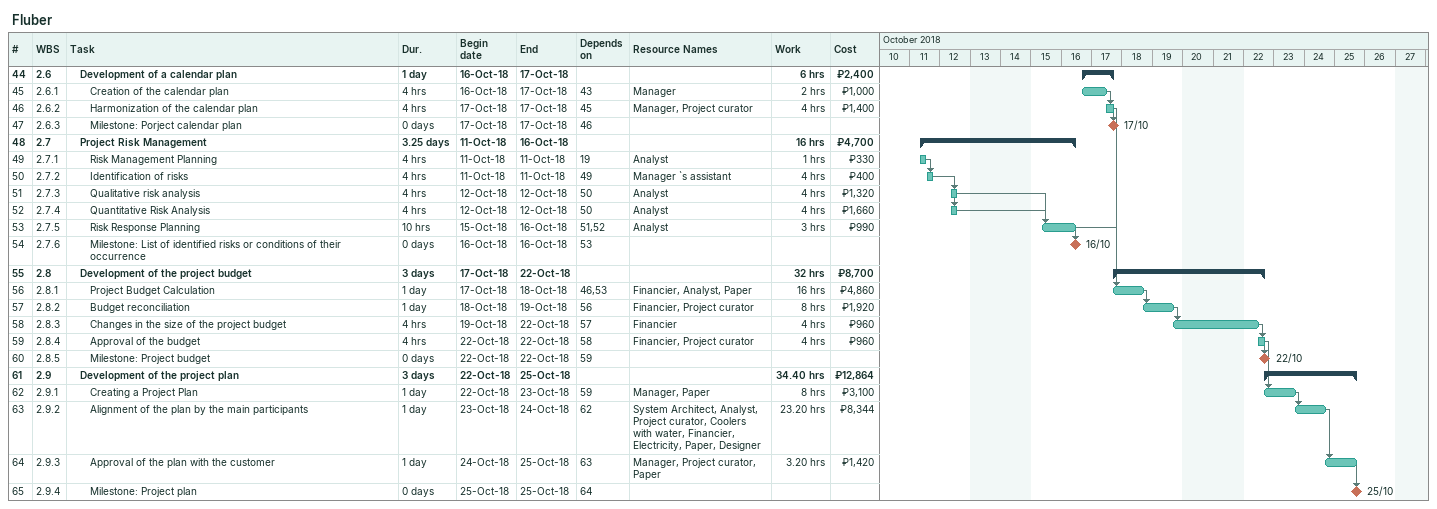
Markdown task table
Fluber

| ID | WBS | Task | Duration | Start | Finish | Predecessors | Resources | Work (h) | Cost (₽) |
|---|---|---|---|---|---|---|---|---|---|
| 44 | 2.6 | **Development of a calendar plan** | 1d | 2018-10-16 | 2018-10-17 |  |  | 6 | 2400 |
| 45 | 2.6.1 | Creation of the calendar plan | 4h | 2018-10-16 | 2018-10-17 | 43 | Manager | 2 | 1000 |
| 46 | 2.6.2 | Harmonization of the calendar plan | 4h | 2018-10-17 | 2018-10-17 | 45 | Manager, Project curator | 4 | 1400 |
| 47 | 2.6.3 | Milestone: Porject calendar plan | 0d | 2018-10-17 | 2018-10-17 | 46 |  |  |  |
| 48 | 2.7 | **Project Risk Management** | 3.25d | 2018-10-11 | 2018-10-16 |  |  | 16 | 4700 |
| 49 | 2.7.1 | Risk Management Planning | 4h | 2018-10-11 | 2018-10-11 | 19 | Analyst | 1 | 330 |
| 50 | 2.7.2 | Identification of risks | 4h | 2018-10-11 | 2018-10-11 | 49 | Manager `s assistant | 4 | 400 |
| 51 | 2.7.3 | Qualitative risk analysis | 4h | 2018-10-12 | 2018-10-12 | 50 | Analyst | 4 | 1320 |
| 52 | 2.7.4 | Quantitative Risk Analysis | 4h | 2018-10-12 | 2018-10-12 | 50 | Analyst | 4 | 1660 |
| 53 | 2.7.5 | Risk Response Planning | 10h | 2018-10-15 | 2018-10-16 | 51, 52 | Analyst | 3 | 990 |
| 54 | 2.7.6 | Milestone: List of identified risks or conditions of their occurrence | 0d | 2018-10-16 | 2018-10-16 | 53 |  |  |  |
| 55 | 2.8 | **Development of the project budget** | 3d | 2018-10-17 | 2018-10-22 |  |  | 32 | 8700 |
| 56 | 2.8.1 | Project Budget Calculation | 1d | 2018-10-17 | 2018-10-18 | 46, 53 | Financier, Analyst, Paper | 16 | 4860 |
| 57 | 2.8.2 | Budget reconciliation | 1d | 2018-10-18 | 2018-10-19 | 56 | Financier, Project curator | 8 | 1920 |
| 58 | 2.8.3 | Changes in the size of the project budget | 4h | 2018-10-19 | 2018-10-22 | 57 | Financier | 4 | 960 |
| 59 | 2.8.4 | Approval of the budget | 4h | 2018-10-22 | 2018-10-22 | 58 | Financier, Project curator | 4 | 960 |
| 60 | 2.8.5 | Milestone: Project budget | 0d | 2018-10-22 | 2018-10-22 | 59 |  |  |  |
| 61 | 2.9 | **Development of the project plan** | 3d | 2018-10-22 | 2018-10-25 |  |  | 34.40 | 12864 |
| 62 | 2.9.1 | Creating a Project Plan | 1d | 2018-10-22 | 2018-10-23 | 59 | Manager, Paper | 8 | 3100 |
| 63 | 2.9.2 | Alignment of the plan by the main participants | 1d | 2018-10-23 | 2018-10-24 | 62 | System Architect, Analyst, Project curator, Coolers with water, Financier, Electricity, Paper, Designer | 23.20 | 8344 |
| 64 | 2.9.3 | Approval of the plan with the customer | 1d | 2018-10-24 | 2018-10-25 | 63 | Manager, Project curator, Paper | 3.20 | 1420 |
| 65 | 2.9.4 | Milestone: Project plan | 0d | 2018-10-25 | 2018-10-25 | 64 |  |  |  |
